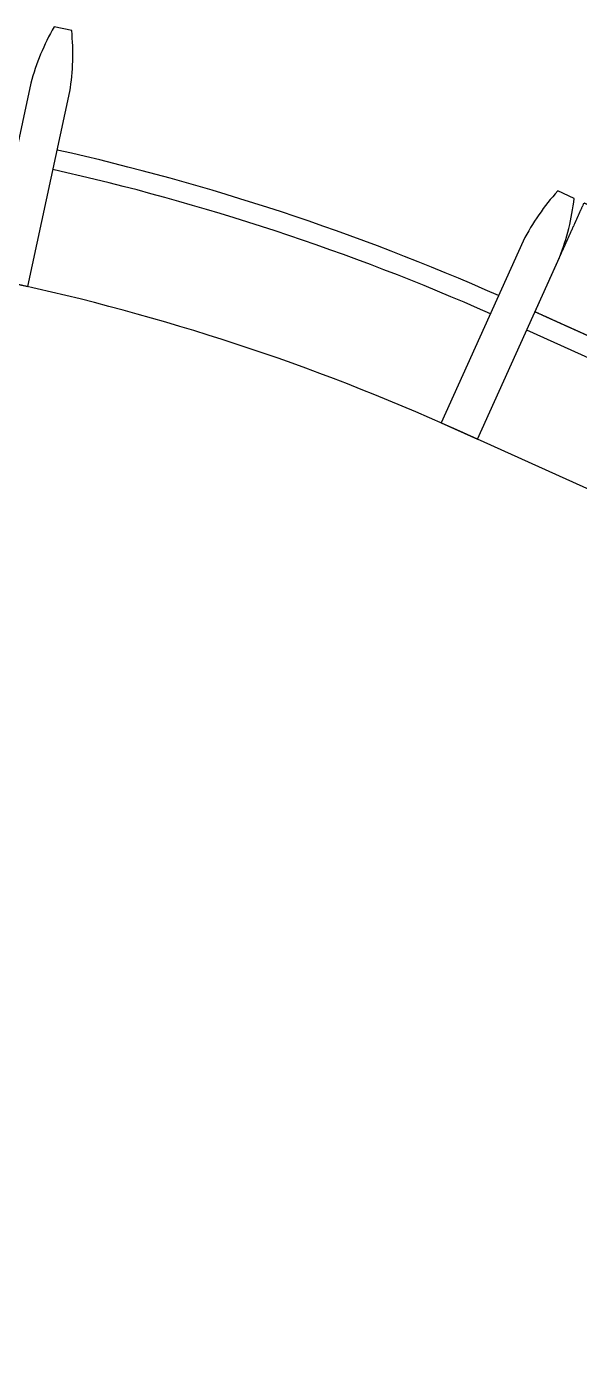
# Model space of a CAD drawing. Header units: millimetres. Extents: x 285006 to 3037698, y -2820855 to 192241.
# Drawn here: x 320445 to 321830, y 112926 to 116295 of the extents above; entities that cross this region are included whole.
import ezdxf

# ---------------------------------------------------------------- set-up
doc = ezdxf.new("R2010")
doc.units = ezdxf.units.MM
doc.linetypes.add('DASH', pattern=[0.35, 0.25, -0.1])
for name, color, linetype in [('0-修改', 6, 'Continuous'), ('A-OVER', 21, 'Continuous'), ('A-WALL-GLAZ', 161, 'Continuous')]:
    doc.layers.add(name, color=color, linetype=linetype)

# ---------------------------------------------------------------- blocks, each defined once
blk = doc.blocks.new('DGXFNFNFXN')
at = {"layer": 'A-WALL-GLAZ'}
for points in [[(487301.8102584365, -2948092.099295539), (487406.9043416018, -2947603.268820136, 0.06569786963018116), (487411.5468904047, -2947450.83950294), (487367.5521476184, -2947441.381035456, 0.06569786963120351), (487309.1382465216, -2947582.250003501), (487204.044163355, -2948071.080478906)], [(488429.9845019916, -2948475.006256354), (488635.4772654472, -2948019.185322031, 0.06569786963018116), (488672.0549430966, -2947871.136939744), (488631.0310590075, -2947852.642591034, 0.06569786963120351), (488544.3130785835, -2947978.086769338), (488338.8203151263, -2948433.907703663)]]:
    blk.add_lwpolyline(points, format="xyb", close=True, dxfattribs=at)
for points in [[(488482.6034217511, -2948114.970195122, 0.04910262580256553), (487375.3319586889, -2947750.123357374)], [(488462.3788003518, -2948160.697262481, 0.0491026258025672), (487364.4121395001, -2947798.916364546, 0.0491026258025672)]]:
    blk.add_lwpolyline(points, format="xyb", dxfattribs=at)
at = {"layer": 'A-WALL-GLAZ', "linetype": 'DASH'}
blk.add_lwpolyline([(488697.1251761156, -2947882.438860272), (490292.4984462403, -2948601.66353238), (490169.2027881647, -2948875.156092974), (488573.8295180399, -2948155.931420865)], close=True, dxfattribs=at)
at = {"layer": 'A-WALL-GLAZ'}
for points in [[(490169.2027068252, -2948875.156273801), (488573.8294363627, -2948155.931602441)], [(490148.6534305006, -2948920.738367243), (488553.2801600381, -2948201.513695883)]]:
    blk.add_lwpolyline(points, dxfattribs=at)
blk = doc.blocks.new('FDBDFBDB')
at = {"layer": 'A-OVER'}
blk.add_lwpolyline([(493023.8355650491, 263431.3287633438), (493023.8355650491, 266811.3688504453, 0.294947846349242), (492081.4124074355, 268269.9958405825), (469641.0846103401, 278386.5232288073, 0.1062811939605754), (467339.5656619879, 278881.3287633266), (448323.8355649145, 278881.3287633266, 0.4142135623730909), (445223.8355649145, 275781.3287633266), (445223.8355649145, 266331.3287636483)], format="xyb", dxfattribs=at)
blk.add_blockref('DGXFNFNFXN', (-18736.30781323812, 3226837.819974166))

msp = doc.modelspace()

# ---------------------------------------------------------------- block references
at = {"layer": '0-修改'}
msp.add_blockref('FDBDFBDB', (-148118.0779092033, -163101.2769920835), dxfattribs=at)

doc.saveas('drawing.dxf')
